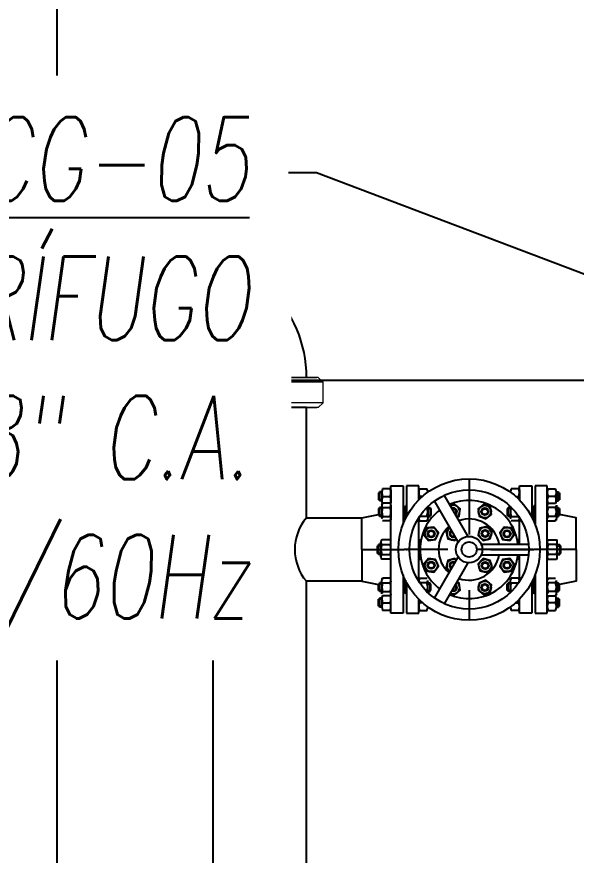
# Model space of a CAD drawing. Extents: x 226317 to 226469, y 8188101 to 8188260.
# Drawn here: x 226390.295 to 226391.3, y 8188240.557 to 8188242.063 of the extents above; entities that cross this region are included whole.
import ezdxf
from ezdxf import colors
from ezdxf.entities.mleader import LeaderData, LeaderLine
from ezdxf.math import Vec2, Vec3

# ---------------------------------------------------------------- set-up
doc = ezdxf.new("R2010")
doc.units = 0
doc.header["$LTSCALE"] = 15
doc.linetypes.add('CENTER', pattern=[2, 1.25, -0.25, 0.25, -0.25])
doc.linetypes.add('HIDDEN', pattern=[0.375, 0.25, -0.125])
doc.layers.get('0').update_dxf_attribs({"color": 250})
for name, color, linetype in [('00-GTI-Acoples', 250, 'Continuous'), ('A-SANITARIOS', 250, 'Continuous'), ('A_50_CortesElev', 250, 'CENTER'), ('ACCESORIOS Y VALVULAS', 250, 'Continuous'), ('DESAGUE', 250, 'Continuous'), ('EJES', 250, 'CENTER'), ('L3 Equipos y Ductos', 160, 'Continuous'), ('L6 Linea fina', 141, 'Continuous')]:
    doc.layers.add(name, color=color, linetype=linetype)
doc.styles.add('JNV ING', font='romans.shx', dxfattribs={"width": 0.7, "oblique": 8, "height": 0.15})

# ---------------------------------------------------------------- blocks, each defined once
blk = doc.blocks.new('Cortes-Elev.')
at = {"layer": 'A_50_CortesElev', "linetype": 'CENTER', "ltscale": 0.5}
blk.add_lwpolyline([(103.9309, 28.3545), (-19.0944, 28.3545)], dxfattribs=at)
blk = doc.blocks.new('GATE VALVE 6 PLANTA')
at = {"layer": 'A-SANITARIOS', "linetype": 'CENTER'}
for p, q in [((0, -178), (0, 178)), ((-220.7, 0), (220.7, 0))]:
    blk.add_line(p, q, dxfattribs=at)
at = {"layer": 'A-SANITARIOS'}
for p, q in [((-172.8, 136.7), (-178.3, 136.7)), ((-178.3, 136.7), (-178.3, 124.6)), ((-172.8, 138.3), (-176.7, 138.3)), ((-176.7, 138.3), (-176.7, 123)), ((-172.8, 142.2), (-172.8, 119.1)), ((-158.4, 146), (-171.5, 146)), ((-171.5, 138.3), (-158.4, 138.3)), ((-133.4, 150.4), (-157.1, 150.4)), ((-157.1, 150.4), (-157.1, 83.7)), ((-157.1, 142.2), (-157.1, 119.1)), ((-133.4, 117.8), (-133.4, 150.4)), ((133.4, 117.8), (133.4, 150.4)), ((133.4, 150.4), (157.1, 150.4)), ((157.1, 150.4), (157.1, 83.7)), ((157.1, 142.2), (157.1, 119.1)), ((158.4, 146), (171.5, 146)), ((171.5, 138.3), (158.4, 138.3)), ((172.8, 142.2), (172.8, 119.1)), ((172.8, 138.3), (176.7, 138.3)), ((172.8, 136.7), (178.3, 136.7)), ((176.7, 138.3), (176.7, 123)), ((178.3, 136.7), (178.3, 124.6)), ((-172.8, 124.6), (-178.3, 124.6)), ((-172.8, 123), (-176.7, 123)), ((-171.5, 123), (-158.4, 123)), ((-88.8, 121.1), (-88.8, 119.1)), ((88.8, 121.1), (88.8, 119.1)), ((171.5, 123), (158.4, 123)), ((172.8, 124.6), (178.3, 124.6)), ((172.8, 123), (176.7, 123)), ((-158.4, 115.3), (-171.5, 115.3)), ((-158.4, 107.7), (-171.5, 107.7)), ((-103.2, 107.7), (-90.1, 107.7)), ((-96.2, 115.3), (-90.1, 115.3)), ((96.2, 115.3), (90.1, 115.3)), ((103.2, 107.7), (90.1, 107.7)), ((158.4, 115.3), (171.5, 115.3)), ((158.4, 107.7), (171.5, 107.7)), ((-178.3, 92), (-220.7, 84)), ((-172.8, 98.4), (-178.3, 98.4)), ((-178.3, 98.4), (-178.3, 86.3)), ((-172.8, 100.1), (-176.7, 100.1)), ((-176.7, 100.1), (-176.7, 84.7)), ((-172.8, 103.9), (-172.8, 80.9)), ((-171.5, 100.1), (-158.4, 100.1)), ((-157.1, 103.9), (-157.1, 83.7)), ((-104.5, 103.9), (-104.5, 80.9)), ((-90.1, 100.1), (-103.2, 100.1)), ((-88.8, 103.9), (-88.8, 80.9)), ((-88.8, 100.1), (-84.9, 100.1)), ((-88.8, 98.4), (-83.2, 98.4)), ((-84.9, 100.1), (-84.9, 84.7)), ((-83.2, 98.4), (-83.2, 86.3)), ((88.8, 98.4), (83.2, 98.4)), ((83.2, 98.4), (83.2, 86.3)), ((88.8, 100.1), (84.9, 100.1)), ((84.9, 100.1), (84.9, 84.7)), ((88.8, 103.9), (88.8, 80.9)), ((90.1, 100.1), (103.2, 100.1)), ((104.5, 103.9), (104.5, 80.9)), ((157.1, 103.9), (157.1, 83.7)), ((171.5, 100.1), (158.4, 100.1)), ((172.8, 103.9), (172.8, 80.9)), ((172.8, 100.1), (176.7, 100.1)), ((172.8, 98.4), (178.3, 98.4)), ((176.7, 100.1), (176.7, 84.7)), ((178.3, 98.4), (178.3, 86.3)), ((178.3, 92), (220.7, 84)), ((-220.7, 84), (-220.7, -84)), ((-172.8, 86.3), (-178.3, 86.3)), ((-172.8, 84.7), (-176.7, 84.7)), ((-171.5, 84.7), (-158.4, 84.7)), ((-160.7, 77), (-171.5, 77)), ((-90.1, 84.7), (-103.2, 84.7)), ((-103.2, 77), (-90.1, 77)), ((-88.8, 86.3), (-83.2, 86.3)), ((-88.8, 84.7), (-84.9, 84.7)), ((88.8, 86.3), (83.2, 86.3)), ((88.8, 84.7), (84.9, 84.7)), ((90.1, 84.7), (103.2, 84.7)), ((103.2, 77), (90.1, 77)), ((171.5, 84.7), (158.4, 84.7)), ((160.5, 77), (171.5, 77)), ((172.8, 86.3), (178.3, 86.3)), ((172.8, 84.7), (176.7, 84.7)), ((220.7, 84), (220.7, -84)), ((-133.4, 13.9), (-133.4, 68.9)), ((133.4, -68.9), (133.4, 68.9)), ((-101.4, 15.3), (-88.3, 15.3)), ((103.2, 15.3), (102.4, 15.3)), ((104.5, 11.5), (104.5, -11.5)), ((-133.4, -68.9), (-133.4, -13.9)), ((-101.4, -15.3), (-88.3, -15.3)), ((103.2, -15.3), (102.4, -15.3)), ((-178.3, -92), (-220.7, -84)), ((-172.8, -86.3), (-178.3, -86.3)), ((-178.3, -98.4), (-178.3, -86.3)), ((-172.8, -84.7), (-176.7, -84.7)), ((-176.7, -100.1), (-176.7, -84.7)), ((-172.8, -103.9), (-172.8, -80.9)), ((-160.5, -77), (-171.5, -77)), ((-171.5, -84.7), (-158.4, -84.7)), ((-157.1, -83.7), (-157.1, -150.4)), ((-157.1, -103.9), (-157.1, -83.7)), ((-104.5, -103.9), (-104.5, -80.9)), ((-103.2, -77), (-90.1, -77)), ((-90.1, -84.7), (-103.2, -84.7)), ((-88.8, -103.9), (-88.8, -80.9)), ((-88.8, -84.7), (-84.9, -84.7)), ((-88.8, -86.3), (-83.2, -86.3)), ((-84.9, -100.1), (-84.9, -84.7)), ((-83.2, -98.4), (-83.2, -86.3)), ((88.8, -86.3), (83.2, -86.3)), ((83.2, -98.4), (83.2, -86.3)), ((88.8, -84.7), (84.9, -84.7)), ((84.9, -100.1), (84.9, -84.7)), ((88.8, -103.9), (88.8, -80.9)), ((103.2, -77), (90.1, -77)), ((90.1, -84.7), (103.2, -84.7)), ((104.5, -103.9), (104.5, -80.9)), ((157.1, -83.7), (157.1, -150.4)), ((157.1, -103.9), (157.1, -83.7)), ((171.5, -84.7), (158.4, -84.7)), ((160.5, -77), (171.5, -77)), ((172.8, -103.9), (172.8, -80.9)), ((172.8, -84.7), (176.7, -84.7)), ((172.8, -86.3), (178.3, -86.3)), ((176.7, -100.1), (176.7, -84.7)), ((178.3, -92), (220.7, -84)), ((178.3, -98.4), (178.3, -86.3)), ((-172.8, -98.4), (-178.3, -98.4)), ((-172.8, -100.1), (-176.7, -100.1)), ((-172.7, -100.1), (-159.6, -100.1)), ((-90.1, -100.1), (-103.2, -100.1)), ((-88.8, -98.4), (-83.2, -98.4)), ((-88.8, -100.1), (-84.9, -100.1)), ((88.8, -98.4), (83.2, -98.4)), ((88.8, -100.1), (84.9, -100.1)), ((90.1, -100.1), (103.2, -100.1)), ((172.7, -100.1), (159.6, -100.1)), ((172.8, -98.4), (178.3, -98.4)), ((172.8, -100.1), (176.7, -100.1)), ((-172.8, -142.2), (-172.8, -119.1)), ((-158.4, -107.7), (-171.5, -107.7)), ((-158.4, -115.3), (-171.5, -115.3)), ((-157.1, -107.9), (-158.3, -107.6)), ((-157.1, -142.2), (-157.1, -119.1)), ((-133.4, -150.4), (-133.4, -117.8)), ((-103.2, -107.7), (-90.1, -107.7)), ((-96.2, -115.3), (-90.3, -115.3)), ((-89, -120.9), (-89, -119.1)), ((89, -120.9), (89, -119.1)), ((103.2, -107.7), (90.1, -107.7)), ((96.2, -115.3), (90.3, -115.3)), ((133.4, -150.4), (133.4, -117.8)), ((157.1, -107.9), (158.3, -107.6)), ((157.1, -142.2), (157.1, -119.1)), ((158.4, -107.7), (171.5, -107.7)), ((158.4, -115.3), (171.5, -115.3)), ((172.8, -142.2), (172.8, -119.1)), ((-172.8, -124.6), (-178.3, -124.6)), ((-178.3, -136.7), (-178.3, -124.6)), ((-172.8, -123), (-176.7, -123)), ((-176.7, -138.3), (-176.7, -123)), ((-171.5, -123), (-158.4, -123)), ((171.5, -123), (158.4, -123)), ((172.8, -123), (176.7, -123)), ((172.8, -124.6), (178.3, -124.6)), ((176.7, -138.3), (176.7, -123)), ((178.3, -136.7), (178.3, -124.6)), ((-172.8, -136.7), (-178.3, -136.7)), ((-172.8, -138.3), (-176.7, -138.3)), ((-171.5, -138.3), (-158.4, -138.3)), ((-158.4, -146), (-171.5, -146)), ((-157.1, -150.4), (-133.4, -150.4)), ((-128.1, -150.4), (-104.5, -150.4)), ((128.1, -150.4), (104.5, -150.4)), ((157.1, -150.4), (133.4, -150.4)), ((171.5, -138.3), (158.4, -138.3)), ((158.4, -146), (171.5, -146)), ((172.8, -136.7), (178.3, -136.7)), ((172.8, -138.3), (176.7, -138.3))]:
    blk.add_line(p, q, dxfattribs=at)
at = {"layer": 'A-SANITARIOS', "linetype": 'Continuous'}
for p, q in [((-131.7, 0), (-129.9, 0)), ((131.7, 0), (129.9, 0))]:
    blk.add_line(p, q, dxfattribs=at)
at = {"layer": 'A-SANITARIOS'}
for points in [[(-104.5, 144.1), (-104.5, 150.4), (-128.1, 150.4), (-128.1, 123.5)], [(-0.1, 27.7), (62.7, 136.4)], [(104.5, 144.1), (104.5, 150.4), (128.1, 150.4), (128.1, 123.5)], [(86.8, 122.5), (24, 13.8)], [(-158.3, 107.6), (-157.1, 107.9)], [(-104.5, 13.9), (-104.5, 107.8)], [(104.5, -107.8), (104.5, 107.8)], [(-129.9, 13.9), (-129.9, 75.3)], [(-128.1, 78.3), (-128.1, 13.9)], [(128.1, 78.3), (128.1, -78.3)], [(129.9, -75.3), (129.9, 75.3)], [(-131.7, 13.9), (-131.7, 72.2)], [(131.7, -72.2), (131.7, 72.2)], [(-149.5, 13.9), (-23.9, 13.9)], [(-23.9, -13.9), (-149.5, -13.9)], [(-131.7, -72.2), (-131.7, -13.9)], [(-129.9, -75.3), (-129.9, -13.9)], [(-128.1, -13.9), (-128.1, -78.3)], [(-104.5, -107.8), (-104.5, -13.9)], [(24, -13.8), (86.8, -122.5)], [(62.7, -136.4), (-0.1, -27.7)], [(-128.1, -123.5), (-128.1, -150.4)], [(128.1, -123.5), (128.1, -150.4)], [(-104.5, -150.4), (-104.5, -144.1)], [(104.5, -150.4), (104.5, -144.1)]]:
    blk.add_lwpolyline(points, dxfattribs=at)
at = {"layer": 'A-SANITARIOS', "linetype": 'Continuous'}
for points in [[(-18.7, 85.3), (-30.9, 94.6), (-45.1, 88.8), (-47.1, 73.5), (-34.9, 64.2), (-20.7, 70.1)], [(-73.5, 47.1), (-88.8, 45.1), (-94.6, 30.9), (-85.3, 18.7), (-70.1, 20.7), (-64.2, 34.9)], [(-22.7, 44.4), (-37.6, 48.4), (-48.4, 37.6), (-44.4, 22.7), (-29.6, 18.8), (-18.8, 29.6)], [(85.3, 18.7), (94.6, 30.9), (88.8, 45.1), (73.5, 47.1), (64.2, 34.9), (70.1, 20.7)], [(-85.3, -18.7), (-94.6, -30.9), (-88.8, -45.1), (-73.5, -47.1), (-64.2, -34.9), (-70.1, -20.7)], [(-44.4, -22.7), (-48.4, -37.6), (-37.6, -48.4), (-22.7, -44.4), (-18.8, -29.6), (-29.6, -18.8)], [(73.5, -47.1), (88.8, -45.1), (94.6, -30.9), (85.3, -18.7), (70.1, -20.7), (64.2, -34.9)], [(-47.1, -73.5), (-45.1, -88.8), (-30.9, -94.6), (-18.7, -85.3), (-20.7, -70.1), (-34.9, -64.2)]]:
    blk.add_lwpolyline(points, close=True, dxfattribs=at)
for points in [[(37.1, 92.1), (30.9, 94.6), (18.7, 85.3), (20.7, 70.1), (23.7, 68.9)], [(27.9, 20.5), (29.6, 18.8), (44.4, 22.7), (48.4, 37.6), (41.7, 44.3)], [(41.7, -44.3), (48.4, -37.6), (44.4, -22.7), (29.6, -18.8), (27.9, -20.5)], [(23.7, -68.9), (20.7, -70.1), (18.7, -85.3), (30.9, -94.6), (37.1, -92.1)]]:
    blk.add_lwpolyline(points, dxfattribs=at)
for centre, radius in [((0, 0), 178), ((0, 0), 150.1), ((-32.9, 79.4), 13.3), ((-32.9, 79.4), 7.67), ((-32.9, 79.4), 6.04), ((-79.4, 32.9), 13.3), ((-33.6, 33.6), 13.3), ((79.4, 32.9), 13.3), ((-79.4, 32.9), 7.67), ((-79.4, 32.9), 6.04), ((-33.6, 33.6), 7.67), ((-33.6, 33.6), 6.04), ((79.4, 32.9), 7.67), ((79.4, 32.9), 6.04), ((0, 0), 27.7), ((0, 0), 15.8), ((-79.4, -32.9), 13.3), ((-79.4, -32.9), 7.67), ((-79.4, -32.9), 6.04), ((-33.6, -33.6), 13.3), ((-33.6, -33.6), 7.67), ((-33.6, -33.6), 6.04), ((79.4, -32.9), 13.3), ((79.4, -32.9), 7.67), ((79.4, -32.9), 6.04), ((-32.9, -79.4), 13.3), ((-32.9, -79.4), 7.67), ((-32.9, -79.4), 6.04)]:
    blk.add_circle(centre, radius, dxfattribs=at)
at = {"layer": 'A-SANITARIOS'}
for centre, radius, start, end in [((-166.5, 142.2), 6.25, 142.1211, 217.8789), ((-149.8, 130.7), 23, 160.5288, 199.4712), ((-163.3, 142.2), 6.25, 322.1211, 37.8789), ((-180.1, 130.7), 23, 340.5288, 19.4712), ((163.3, 142.2), 6.25, 142.1211, 217.8789), ((180.1, 130.7), 23, 160.5288, 199.4712), ((166.5, 142.2), 6.25, 322.1211, 37.8789), ((149.8, 130.7), 23, 340.5288, 19.4712), ((-166.5, 119.1), 6.25, 142.1211, 217.8789), ((-163.3, 119.1), 6.25, 322.1211, 37.8789), ((-95, 119.1), 6.25, 322.1211, 16.4794), ((95, 119.1), 6.25, 163.5206, 217.8789), ((163.3, 119.1), 6.25, 142.1211, 217.8789), ((166.5, 119.1), 6.25, 322.1211, 37.8789), ((-166.5, 103.9), 6.25, 142.1211, 217.8789), ((-163.3, 103.9), 6.25, 322.1211, 37.8789), ((-98.2, 103.9), 6.25, 142.1211, 217.8789), ((-95, 103.9), 6.25, 322.1211, 37.8789), ((95, 103.9), 6.25, 142.1211, 217.8789), ((98.2, 103.9), 6.25, 322.1211, 37.8789), ((163.3, 103.9), 6.25, 142.1211, 217.8789), ((166.5, 103.9), 6.25, 322.1211, 37.8789), ((-149.8, 92.4), 23, 160.5288, 199.4712), ((-180.1, 92.4), 23, 340.5288, 19.4712), ((-81.5, 92.4), 23, 160.5288, 199.4712), ((-111.8, 92.4), 23, 340.5288, 19.4712), ((111.8, 92.4), 23, 160.5288, 199.4712), ((81.5, 92.4), 23, 340.5288, 19.4712), ((180.1, 92.4), 23, 160.5288, 199.4712), ((149.8, 92.4), 23, 340.5288, 19.4712), ((-166.5, 80.9), 6.25, 142.1211, 217.8789), ((-163.3, 80.9), 6.25, 20.0188, 37.8789), ((-98.2, 80.9), 6.25, 142.1211, 217.8789), ((-95, 80.9), 6.25, 322.1211, 37.8789), ((95, 80.9), 6.25, 142.1211, 217.8789), ((98.2, 80.9), 6.25, 322.1211, 37.8789), ((163.3, 80.9), 6.25, 142.1211, 159.9812), ((166.5, 80.9), 6.25, 322.1211, 37.8789), ((-96.5, 11.5), 6.25, 142.1211, 157.2418), ((-93.3, 11.5), 6.25, 22.7582, 37.8789), ((98.2, 11.5), 6.25, 322.1211, 37.8789), ((81.5, 0), 23, 340.5288, 19.4712), ((-96.5, -11.5), 6.25, 202.7582, 217.8789), ((-93.3, -11.5), 6.25, 322.1211, 337.2418), ((98.2, -11.5), 6.25, 322.1211, 37.8789), ((-166.5, -80.9), 6.25, 142.1211, 217.8789), ((-149.8, -92.4), 23, 160.5288, 199.4712), ((-163.3, -80.9), 6.25, 322.1211, 339.9812), ((-180.1, -92.4), 23, 340.5288, 19.4712), ((-98.2, -80.9), 6.25, 142.1211, 217.8789), ((-81.5, -92.4), 23, 160.5288, 199.4712), ((-95, -80.9), 6.25, 322.1211, 37.8789), ((-111.8, -92.4), 23, 340.5288, 19.4712), ((95, -80.9), 6.25, 142.1211, 217.8789), ((111.8, -92.4), 23, 160.5288, 199.4712), ((98.2, -80.9), 6.25, 322.1211, 37.8789), ((81.5, -92.4), 23, 340.5288, 19.4712), ((180.1, -92.4), 23, 160.5288, 199.4712), ((163.3, -80.9), 6.25, 200.0188, 217.8789), ((166.5, -80.9), 6.25, 322.1211, 37.8789), ((149.8, -92.4), 23, 340.5288, 19.4712), ((-166.5, -103.9), 6.25, 142.1211, 217.8789), ((-163.3, -103.9), 6.25, 322.1211, 37.8789), ((-98.2, -103.9), 6.25, 142.1211, 217.8789), ((-95, -103.9), 6.25, 322.1211, 37.8789), ((95, -103.9), 6.25, 142.1211, 217.8789), ((98.2, -103.9), 6.25, 322.1211, 37.8789), ((163.3, -103.9), 6.25, 142.1211, 217.8789), ((166.5, -103.9), 6.25, 322.1211, 37.8789), ((-166.5, -119.1), 6.25, 142.1211, 217.8789), ((-163.3, -119.1), 6.25, 322.1211, 37.8789), ((-95.3, -119.1), 6.25, 344.9642, 37.8789), ((95.3, -119.1), 6.25, 142.1211, 195.0358), ((163.3, -119.1), 6.25, 142.1211, 217.8789), ((166.5, -119.1), 6.25, 322.1211, 37.8789), ((-149.8, -130.7), 23, 160.5288, 199.4712), ((-180.1, -130.7), 23, 340.5288, 19.4712), ((180.1, -130.7), 23, 160.5288, 199.4712), ((149.8, -130.7), 23, 340.5288, 19.4712), ((-166.5, -142.2), 6.25, 142.1211, 217.8789), ((-163.3, -142.2), 6.25, 322.1211, 37.8789), ((163.3, -142.2), 6.25, 142.1211, 217.8789), ((166.5, -142.2), 6.25, 322.1211, 37.8789)]:
    blk.add_arc(centre, radius, start, end, dxfattribs=at)
at = {"layer": 'A-SANITARIOS', "linetype": 'Continuous'}
for centre, radius, start, end in [((0, 0), 125.8, 66.3566, 131.4219), ((0, 0), 102.9, 67.7807, 171.7522), ((32.9, 79.4), 13.3, 71.7517, 228.2483), ((0, 0), 125.8, 48.5781, 53.6434), ((32.9, 79.4), 7.67, 80.6567, 219.3433), ((32.9, 79.4), 6.04, 86.6452, 213.3548), ((0, 0), 103.5, 308.2383, 51.7617), ((0, 0), 64.2, 72.5334, 167.4666), ((0, 0), 64.2, 312.5334, 47.4666), ((33.6, 33.6), 13.3, 247.0629, 52.9371), ((33.6, 33.6), 7.67, 252.2965, 47.7035), ((33.6, 33.6), 6.04, 255.7086, 44.2914), ((0, 0.1), 102.9, 188.2249, 292.2044), ((0, 0), 64.2, 192.5334, 287.4666), ((33.6, -33.6), 13.3, 307.0629, 112.9371), ((33.6, -33.6), 7.67, 312.2965, 107.7035), ((33.6, -33.6), 6.04, 315.7086, 104.2914), ((32.9, -79.4), 13.3, 131.7517, 288.2483), ((32.9, -79.4), 7.67, 140.6567, 279.3433), ((32.9, -79.4), 6.04, 146.6452, 273.3548), ((0, 0), 125.8, 228.5781, 293.6434), ((0, 0), 125.8, 306.3566, 311.4219)]:
    blk.add_arc(centre, radius, start, end, dxfattribs=at)
at = {"layer": 'A-SANITARIOS', "linetype": 'CENTER', "ltscale": 3}
blk.add_arc((0, 0), 86, 189.3239, 290.6761, dxfattribs=at)
blk = doc.blocks.new('A$C6654a9ea')
at = {"layer": '00-GTI-Acoples', "linetype": 'Continuous', "lineweight": 0, "extrusion": (-7.50251e-16, -1, 2.22045e-16)}
for p, q in [((-28.6, 90.2), (-21.8, 97.8)), ((-17.1, 28.7), (-17.1, 99.9)), ((-17.1, 99.9), (17.1, 99.9)), ((17.1, 28.7), (17.1, 99.9)), ((28.6, 90.2), (21.8, 97.8)), ((-28.6, 28.7), (-28.6, 90.2)), ((28.6, 28.7), (28.6, 90.2)), ((-28.6, 28.7), (-19.8, 28.7)), ((-28.6, -28.7), (-28.6, 28.7)), ((-25.5, 13), (-19.8, 16.6)), ((-19.8, 28.7), (-19.8, 16.6)), ((-19.8, 28.7), (-5.8, 28.7)), ((-5.8, 19), (-5.8, 28.7)), ((-5.8, 28.7), (5.8, 28.7)), ((-5.8, 19), (5.8, 19)), ((2.3, 16.9), (-2.3, 16.9)), ((5.8, 28.7), (5.8, 19)), ((5.8, 28.7), (19.8, 28.7)), ((19.8, 16.6), (19.8, 28.7)), ((19.8, 28.7), (28.6, 28.7)), ((19.8, 16.6), (25.5, 13)), ((28.6, -28.7), (28.6, 28.7)), ((-26.5, -10.1), (-26.5, 10.1)), ((26.5, 10.1), (26.5, -10.1)), ((-19.8, -16.6), (-25.5, -13)), ((25.5, -13), (19.8, -16.6)), ((-19.8, -28.7), (-28.6, -28.7)), ((-28.6, -90.2), (-28.6, -28.7)), ((-19.8, -16.6), (-19.8, -28.7)), ((-5.8, -28.7), (-19.8, -28.7)), ((-17.1, -99.9), (-17.1, -28.7)), ((5.8, -19), (-5.8, -19)), ((-5.8, -28.7), (-5.8, -19)), ((5.8, -28.7), (-5.8, -28.7)), ((-2.3, -16.9), (2.3, -16.9)), ((5.8, -19), (5.8, -28.7)), ((19.8, -28.7), (5.8, -28.7)), ((17.1, -99.9), (17.1, -28.7)), ((19.8, -28.7), (19.8, -16.6)), ((28.6, -28.7), (19.8, -28.7)), ((28.6, -90.2), (28.6, -28.7)), ((-28.6, -90.2), (-21.8, -97.8)), ((28.6, -90.2), (21.8, -97.8)), ((-17.1, -99.9), (17.1, -99.9))]:
    blk.add_line(p, q, dxfattribs=at)
at = {"layer": '00-GTI-Acoples', "extrusion": (-7.50251e-16, -1, 2.22045e-16)}
for p, q in [((-21.8, 28.7), (-21.8, 97.8)), ((21.8, 28.7), (21.8, 97.8)), ((-6.3, 53.8), (6.4, 53.8)), ((-6.3, 53.8), (-6.3, 39.8)), ((6.4, 53.8), (6.4, 39.8)), ((-11, 28.7), (-11, 39.8)), ((-5.5, 39.8), (-11, 39.8)), ((-5.5, 28.7), (-5.5, 39.8)), ((5.5, 39.8), (-5.5, 39.8)), ((5.5, 28.7), (5.5, 39.8)), ((11, 39.8), (5.5, 39.8)), ((11, 28.7), (11, 39.8)), ((-6.3, 16.6), (-6.3, -16.6)), ((6.4, 16.6), (6.4, -16.6)), ((-26.5, 10.1), (-6.3, 10.1)), ((-6.3, 13), (-25.5, 13)), ((25.5, 13), (6.4, 13)), ((6.4, 10.1), (26.5, 10.1)), ((-6.3, -10.1), (-26.5, -10.1)), ((-25.5, -13), (-6.3, -13)), ((26.5, -10.1), (6.4, -10.1)), ((6.4, -13), (25.5, -13)), ((-21.8, -97.8), (-21.8, -28.7)), ((-11.1, -28.7), (-11.1, -30.2)), ((11.1, -28.7), (11.1, -30.2)), ((21.8, -97.8), (21.8, -28.7)), ((-11.1, -30.2), (11.1, -30.2))]:
    blk.add_line(p, q, dxfattribs=at)
at = {"layer": '00-GTI-Acoples', "linetype": 'Continuous', "lineweight": 0, "extrusion": (-1.66589e-31, -2.22045e-16, -1)}
for centre, start, end in [((17.1, 93.6), 41.4483, 90), ((-17.1, 93.6), 90, 138.5517), ((17.1, -93.6), 270, 318.5517), ((-17.1, -93.6), 221.4483, 270)]:
    blk.add_arc(centre, 6.35, start, end, dxfattribs=at)
at = {"layer": '00-GTI-Acoples', "extrusion": (-1.66589e-31, -2.22045e-16, -1)}
blk.add_arc((0, -23.8), 12.8, 210.1161, 329.8839, dxfattribs=at)
at = {"layer": '00-GTI-Acoples', "linetype": 'Continuous', "lineweight": 0, "extrusion": (-1.66589e-31, -2.22045e-16, -1)}
for centre, major_axis, start_param, end_param in [((-5.8, 15), (15.2, 0), -2.737733, -1.570796), ((5.8, 15), (15.2, 0), -1.570796, -0.40386), ((-5.8, -15), (-15.2, 0), -1.570796, -0.40386), ((5.8, -15), (-15.2, 0), -2.737733, -1.570796)]:
    blk.add_ellipse(centre, major_axis=major_axis, ratio=0.267949, start_param=start_param, end_param=end_param, dxfattribs=at)
at = {"layer": '00-GTI-Acoples', "linetype": 'Continuous', "lineweight": 0}
for centre, major_axis, ratio, start_param, end_param in [((-2.3, 15), (-7.3, 0), 0.267949, -1.570796, 0.991033), ((2.3, 15), (7.3, 0), 0.267949, -0.991033, 1.570796), ((-25.2, 10.1), (0, -3.05), 0.42735, -2.879793, -1.570796), ((25.2, 10.1), (0, 3.05), 0.42735, -1.570796, -0.261799), ((-25.2, -10.1), (0, -3.05), 0.42735, -1.570796, -0.261799), ((-2.3, -15), (7.3, 0), 0.267949, -4.132625, -1.570796), ((2.3, -15), (-7.3, 0), 0.267949, -4.712389, -2.15056), ((25.2, -10.1), (0, 3.05), 0.42735, -2.879793, -1.570796)]:
    blk.add_ellipse(centre, major_axis=major_axis, ratio=ratio, start_param=start_param, end_param=end_param, dxfattribs=at)
at = {"layer": '00-GTI-Acoples'}
blk.add_open_spline([(8.9, -33.1), (8.1, -34.3), (7.2, -35.5), (5.4, -37.2), (4.4, -37.9), (2.3, -38.9), (1.1, -39.2), (-1.1, -39.2), (-2.3, -38.9), (-4.4, -37.9), (-5.4, -37.2), (-7.2, -35.5), (-8.1, -34.3), (-8.9, -33.1)], degree=3, knots=[1.492026, 1.492026, 1.492026, 1.492026, 1.940999, 1.940999, 2.277967, 2.277967, 2.614935, 2.614935, 2.951903, 2.951903, 3.288872, 3.288872, 3.737845, 3.737845, 3.737845, 3.737845], dxfattribs=at)
blk = doc.blocks.new('A$C363a55df')
at = {"layer": '00-GTI-Acoples', "linetype": 'Continuous', "lineweight": 0, "extrusion": (3.83476e-17, -1, 0)}
for p, q in [((-27.1, 105), (-18.4, 114.3)), ((-18.4, 41.9), (-18.4, 114.3)), ((18.4, 114.3), (-18.4, 114.3)), ((18.4, 41.9), (18.4, 114.3)), ((27.1, 105), (18.4, 114.3)), ((-27.1, 41.9), (-27.1, 105)), ((27.1, 41.9), (27.1, 105)), ((-9, 66), (0.5, 66)), ((-9, 55.1), (-9, 66)), ((0.5, 66), (10, 66)), ((10, 55.1), (10, 66)), ((-13.8, 41.9), (-13.8, 55.1)), ((-13.8, 55.1), (-6.7, 55.1)), ((-6.7, 41.9), (-6.7, 55.1)), ((-6.7, 55.1), (7.7, 55.1)), ((7.7, 41.9), (7.7, 55.1)), ((7.7, 55.1), (14.9, 55.1)), ((14.9, 41.9), (14.9, 55.1)), ((-27.1, 41.9), (-27.1, 21.6)), ((-25.4, 41.9), (-27.1, 41.9)), ((-6.4, 41.9), (-25.4, 41.9)), ((7.4, 41.9), (-6.4, 41.9)), ((26.4, 41.9), (7.4, 41.9)), ((27.1, 41.9), (26.4, 41.9)), ((27.1, 41.9), (27.1, 21.6)), ((-27.1, -21.6), (-27.1, 21.6)), ((27.1, -21.6), (27.1, 21.6)), ((-27.1, -21.6), (-27.1, -41.9)), ((27.1, -21.6), (27.1, -41.9)), ((-27.1, -41.9), (-25.4, -41.9)), ((-27.1, -105), (-27.1, -41.9)), ((-25.4, -41.9), (-6.4, -41.9)), ((-18.4, -114.3), (-18.4, -41.9)), ((-16.8, -42.5), (-16.8, -41.9)), ((-16.8, -42.5), (17.8, -42.5)), ((-6.4, -41.9), (7.4, -41.9)), ((7.4, -41.9), (26.4, -41.9)), ((17.8, -42.5), (17.8, -41.9)), ((18.4, -114.3), (18.4, -41.9)), ((26.4, -41.9), (27.1, -41.9)), ((27.1, -105), (27.1, -41.9)), ((-27.1, -105), (-18.4, -114.3)), ((27.1, -105), (18.4, -114.3)), ((18.4, -114.3), (-18.4, -114.3))]:
    blk.add_line(p, q, dxfattribs=at)
at = {"layer": '00-GTI-Acoples', "linetype": 'Continuous', "lineweight": 0}
for p, q in [((-27.1, 103.1), (-27.1, -103.1)), ((27.1, 103.1), (27.1, -103.1)), ((10, 65.3), (-9, 65.3)), ((6.5, 62.5), (-6, 62.5)), ((10, 59.5), (-9, 59.5)), ((6.5, 56.7), (-6, 56.7))]:
    blk.add_line(p, q, dxfattribs=at)
blk.add_arc((0.5, -27.6), 22.9, 220.8756, 319.1244, dxfattribs=at)
blk = doc.blocks.new('VALV. DE COMP. 4 PLANTA 150# R.F.')
at = {"linetype": 'CENTER', "ltscale": 3}
for p, q in [((0, -127), (0, 127)), ((-192.5, 0), (-116.5, 0)), ((-114.5, 0), (114.5, 0)), ((-38.5, 0), (-114.5, 0)), ((38.5, 0), (114.5, 0)), ((192.5, 0), (116.5, 0))]:
    blk.add_line(p, q, dxfattribs=at)
at = {"layer": 'ACCESORIOS Y VALVULAS'}
for p, q in [((-141.9, 109.2), (-155.4, 109.2)), ((-118.5, 114.5), (-140.5, 114.5)), ((-140.5, 114.5), (-140.5, -114.5)), ((-140.5, 107.4), (-140.5, 83.6)), ((-118.5, 45.7), (-118.5, 114.5)), ((-112.5, 58.9), (-112.5, 114.5)), ((-112.5, 114.5), (-90.5, 114.5)), ((-90.5, 114.5), (-90.5, 89.1)), ((-90.5, 107.4), (-90.5, 89.1)), ((-89.1, 109.2), (-75.6, 109.2)), ((89.1, 109.2), (75.6, 109.2)), ((112.5, 114.5), (90.5, 114.5)), ((90.5, 114.5), (90.5, 89.1)), ((90.5, 107.4), (90.5, 89.1)), ((112.5, 58.9), (112.5, 114.5)), ((118.5, 45.7), (118.5, 114.5)), ((118.5, 114.5), (140.5, 114.5)), ((140.5, 114.5), (140.5, -114.5)), ((140.5, 107.4), (140.5, 83.6)), ((141.9, 109.2), (155.4, 109.2)), ((-156.7, 101.7), (-162.5, 101.7)), ((-162.5, 101.7), (-162.5, 89.3)), ((-156.7, 103.4), (-160.8, 103.4)), ((-160.8, 103.4), (-160.8, 87.6)), ((-156.7, 102.4), (-156.7, 88.6)), ((-155.4, 95.5), (-141.9, 95.5)), ((-83.7, 95.5), (-89.1, 95.5)), ((-74.3, 103.4), (-73.7, 103.4)), ((74.3, 103.4), (73.7, 103.4)), ((83.7, 95.5), (89.1, 95.5)), ((155.4, 95.5), (141.9, 95.5)), ((156.7, 103.4), (160.8, 103.4)), ((156.7, 102.4), (156.7, 88.6)), ((156.7, 101.7), (162.5, 101.7)), ((160.8, 103.4), (160.8, 87.6)), ((162.5, 101.7), (162.5, 89.3)), ((-156.7, 89.3), (-162.5, 89.3)), ((-156.7, 87.6), (-160.8, 87.6)), ((-156.7, 75.5), (-160.8, 75.5)), ((-160.8, 75.5), (-160.8, 59.6)), ((-156.7, 79.4), (-156.7, 55.6)), ((-141.9, 83.4), (-155.4, 83.4)), ((-155.4, 75.5), (-141.9, 75.5)), ((-140.5, 79.4), (-140.5, 55.6)), ((-75.6, 75.5), (-76, 75.5)), ((-74.3, 77.2), (-74.3, 55.6)), ((-74.3, 75.5), (-70.2, 75.5)), ((-70.2, 75.5), (-70.2, 59.6)), ((74.3, 75.5), (70.2, 75.5)), ((70.2, 75.5), (70.2, 59.6)), ((74.3, 77.2), (74.3, 55.6)), ((75.6, 75.5), (76, 75.5)), ((140.5, 79.4), (140.5, 55.6)), ((141.9, 83.4), (155.4, 83.4)), ((155.4, 75.5), (141.9, 75.5)), ((156.7, 89.3), (162.5, 89.3)), ((156.7, 87.6), (160.8, 87.6)), ((156.7, 79.4), (156.7, 55.6)), ((156.7, 75.5), (160.8, 75.5)), ((160.8, 75.5), (160.8, 59.6)), ((-156.7, 73.8), (-162.5, 73.8)), ((-162.5, 73.8), (-162.5, 61.3)), ((-156.7, 61.3), (-162.5, 61.3)), ((-74.3, 73.8), (-68.5, 73.8)), ((-74.3, 61.3), (-68.5, 61.3)), ((-68.5, 73.8), (-68.5, 61.3)), ((74.3, 73.8), (68.5, 73.8)), ((68.5, 73.8), (68.5, 61.3)), ((74.3, 61.3), (68.5, 61.3)), ((156.7, 73.8), (162.5, 73.8)), ((156.7, 61.3), (162.5, 61.3)), ((162.5, 73.8), (162.5, 61.3)), ((-156.7, 59.6), (-160.8, 59.6)), ((-155.4, 59.6), (-141.9, 59.6)), ((-141.9, 51.7), (-155.4, 51.7)), ((-90.5, 57.3), (-90.5, 9.9)), ((-90.5, 57.3), (-90.5, 55.6)), ((-89.1, 51.7), (-75.6, 51.7)), ((-75.6, 59.6), (-89, 59.6)), ((-74.3, 59.6), (-70.2, 59.6)), ((74.3, 59.6), (70.2, 59.6)), ((75.6, 59.6), (89, 59.6)), ((89.1, 51.7), (75.6, 51.7)), ((90.5, 57.3), (90.5, -57.3)), ((90.5, 57.3), (90.5, 55.6)), ((155.4, 59.6), (141.9, 59.6)), ((141.9, 51.7), (155.4, 51.7)), ((156.7, 59.6), (160.8, 59.6)), ((-142, 17.5), (-156.9, 17.5)), ((-89, 17.5), (-86.5, 17.5)), ((89, 17.5), (86.5, 17.5)), ((142, 17.5), (156.9, 17.5)), ((-158.4, 6.9), (-164.7, 6.9)), ((-164.7, 6.9), (-164.7, -6.9)), ((-158.4, 8.8), (-162.9, 8.8)), ((-162.9, 8.8), (-162.9, -8.8)), ((-158.4, 13.1), (-158.4, -13.1)), ((-156.9, 8.8), (-142, 8.8)), ((-140.5, 13.1), (-140.5, -13.1)), ((-90.5, 13.1), (-90.5, 9.9)), ((87.8, 8.8), (89, 8.8)), ((90.5, 13.1), (90.5, -13.1)), ((140.5, 13.1), (140.5, -13.1)), ((156.9, 8.8), (142, 8.8)), ((158.4, 13.1), (158.4, -13.1)), ((158.4, 8.8), (162.9, 8.8)), ((158.4, 6.9), (164.7, 6.9)), ((162.9, 8.8), (162.9, -8.8)), ((164.7, 6.9), (164.7, -6.9)), ((-158.4, -6.9), (-164.7, -6.9)), ((-158.4, -8.8), (-162.9, -8.8)), ((-156.9, -8.8), (-142, -8.8)), ((-90.5, -9.9), (-90.5, -57.3)), ((-90.5, -9.9), (-90.5, -13.1)), ((87.8, -8.8), (89, -8.8)), ((156.9, -8.8), (142, -8.8)), ((158.4, -6.9), (164.7, -6.9)), ((158.4, -8.8), (162.9, -8.8)), ((-142, -17.5), (-156.9, -17.5)), ((-89, -17.5), (-86.5, -17.5)), ((89, -17.5), (86.5, -17.5)), ((142, -17.5), (156.9, -17.5)), ((-156.7, -59.6), (-160.8, -59.6)), ((-160.8, -75.5), (-160.8, -59.6)), ((-156.7, -79.4), (-156.7, -55.6)), ((-141.9, -51.7), (-155.4, -51.7)), ((-155.4, -59.6), (-141.9, -59.6)), ((-140.5, -79.4), (-140.5, -55.6)), ((-118.5, -114.5), (-118.5, -45.7)), ((-112.5, -114.5), (-112.5, -58.9)), ((-90.5, -57.3), (-90.5, -55.6)), ((-89.1, -51.7), (-75.6, -51.7)), ((-75.6, -59.6), (-89, -59.6)), ((-74.3, -77.2), (-74.3, -55.6)), ((-74.3, -59.6), (-70.2, -59.6)), ((-70.2, -75.5), (-70.2, -59.6)), ((74.3, -59.6), (70.2, -59.6)), ((70.2, -75.5), (70.2, -59.6)), ((74.3, -77.2), (74.3, -55.6)), ((89.1, -51.7), (75.6, -51.7)), ((75.6, -59.6), (89, -59.6)), ((90.5, -57.3), (90.5, -55.6)), ((112.5, -114.5), (112.5, -58.9)), ((118.5, -114.5), (118.5, -45.7)), ((140.5, -79.4), (140.5, -55.6)), ((141.9, -51.7), (155.4, -51.7)), ((155.4, -59.6), (141.9, -59.6)), ((156.7, -79.4), (156.7, -55.6)), ((156.7, -59.6), (160.8, -59.6)), ((160.8, -75.5), (160.8, -59.6)), ((-156.7, -61.3), (-162.5, -61.3)), ((-162.5, -73.8), (-162.5, -61.3)), ((-156.7, -73.8), (-162.5, -73.8)), ((-74.3, -61.3), (-68.5, -61.3)), ((-74.3, -73.8), (-68.5, -73.8)), ((-68.5, -73.8), (-68.5, -61.3)), ((74.3, -61.3), (68.5, -61.3)), ((68.5, -73.8), (68.5, -61.3)), ((74.3, -73.8), (68.5, -73.8)), ((156.7, -61.3), (162.5, -61.3)), ((156.7, -73.8), (162.5, -73.8)), ((162.5, -73.8), (162.5, -61.3)), ((-156.7, -89.3), (-162.5, -89.3)), ((-162.5, -101.7), (-162.5, -89.3)), ((-156.7, -75.5), (-160.8, -75.5)), ((-156.7, -87.6), (-160.8, -87.6)), ((-160.8, -103.4), (-160.8, -87.6)), ((-156.7, -102.4), (-156.7, -88.6)), ((-155.4, -75.5), (-141.9, -75.5)), ((-141.9, -83.4), (-155.4, -83.4)), ((-140.5, -107.4), (-140.5, -83.6)), ((-118.5, -78.5), (-116.5, -78.5)), ((-112.5, -78.5), (-114.5, -78.5)), ((-90.5, -89.1), (-90.5, -114.5)), ((-90.5, -107.4), (-90.5, -89.1)), ((-75.6, -75.5), (-76, -75.5)), ((-74.3, -75.5), (-70.2, -75.5)), ((74.3, -75.5), (70.2, -75.5)), ((75.6, -75.5), (76, -75.5)), ((90.5, -89.1), (90.5, -114.5)), ((90.5, -107.4), (90.5, -89.1)), ((112.5, -78.5), (114.5, -78.5)), ((118.5, -78.5), (116.5, -78.5)), ((140.5, -107.4), (140.5, -83.6)), ((155.4, -75.5), (141.9, -75.5)), ((141.9, -83.4), (155.4, -83.4)), ((156.7, -75.5), (160.8, -75.5)), ((156.7, -87.6), (160.8, -87.6)), ((156.7, -102.4), (156.7, -88.6)), ((156.7, -89.3), (162.5, -89.3)), ((160.8, -103.4), (160.8, -87.6)), ((162.5, -101.7), (162.5, -89.3)), ((-156.7, -101.7), (-162.5, -101.7)), ((-156.7, -103.4), (-160.8, -103.4)), ((-155.4, -95.5), (-141.9, -95.5)), ((-83.7, -95.5), (-89.1, -95.5)), ((-74.3, -103.4), (-73.7, -103.4)), ((74.3, -103.4), (73.7, -103.4)), ((83.7, -95.5), (89.1, -95.5)), ((155.4, -95.5), (141.9, -95.5)), ((156.7, -101.7), (162.5, -101.7)), ((156.7, -103.4), (160.8, -103.4)), ((-141.9, -109.2), (-155.4, -109.2)), ((-140.5, -114.5), (-118.5, -114.5)), ((-90.5, -114.5), (-112.5, -114.5)), ((-89.1, -109.2), (-75.6, -109.2)), ((89.1, -109.2), (75.6, -109.2)), ((90.5, -114.5), (112.5, -114.5)), ((140.5, -114.5), (118.5, -114.5)), ((141.9, -109.2), (155.4, -109.2))]:
    blk.add_line(p, q, dxfattribs=at)
at = {"layer": 'ACCESORIOS Y VALVULAS', "linetype": 'Continuous'}
blk.add_line((112.9, 0), (111.4, 0), dxfattribs=at)
at = {"layer": 'ACCESORIOS Y VALVULAS'}
for points in [[(2.2, 23.6), (44.7, 97.3)], [(-116.5, 50.6), (-116.5, 78.5), (-118.5, 78.5)], [(-114.5, 54.9), (-114.5, 78.5), (-112.5, 78.5)], [(61.9, 87.4), (19.4, 13.7)], [(114.5, 54.9), (114.5, 78.5), (112.5, 78.5)], [(116.5, 50.6), (116.5, 78.5), (118.5, 78.5)], [(-192.5, 0), (-192.5, 57), (-192.5, 57), (-162.5, 62.9)], [(192.5, 0), (192.5, 57), (192.5, 57), (162.5, 62.9)], [(-192.5, 0), (-192.5, -57), (-192.5, -57), (-162.5, -62.9)], [(-106.7, 9.9), (-21.6, 9.9)], [(192.5, 0), (192.5, -57), (192.5, -57), (162.5, -62.9)], [(-21.6, -9.9), (-106.7, -9.9)], [(19.4, -13.7), (61.9, -87.4)], [(44.7, -97.3), (2.2, -23.6)], [(-116.5, -78.5), (-116.5, -50.6)], [(-114.5, -78.5), (-114.5, -54.9)], [(114.5, -78.5), (114.5, -54.9)], [(116.5, -78.5), (116.5, -50.6)]]:
    blk.add_lwpolyline(points, dxfattribs=at)
at = {"layer": 'ACCESORIOS Y VALVULAS', "linetype": 'Continuous'}
for points in [[(-16.1, 73.1), (-26.5, 81.2), (-38.7, 76.1), (-40.4, 63.1), (-29.9, 55.1), (-17.8, 60.1)], [(-63.1, 40.4), (-76.1, 38.7), (-81.2, 26.5), (-73.1, 16.1), (-60.1, 17.8), (-55.1, 29.9)], [(-19.5, 38.1), (-32.2, 41.5), (-41.5, 32.2), (-38.1, 19.5), (-25.4, 16.1), (-16.1, 25.4)], [(73.1, 16.1), (81.2, 26.5), (76.1, 38.7), (63.1, 40.4), (55.1, 29.9), (60.1, 17.8)], [(-73.1, -16.1), (-81.2, -26.5), (-76.1, -38.7), (-63.1, -40.4), (-55.1, -29.9), (-60.1, -17.8)], [(-38.1, -19.5), (-41.5, -32.2), (-32.2, -41.5), (-19.5, -38.1), (-16.1, -25.4), (-25.4, -16.1)], [(63.1, -40.4), (76.1, -38.7), (81.2, -26.5), (73.1, -16.1), (60.1, -17.8), (55.1, -29.9)], [(-40.4, -63.1), (-38.7, -76.1), (-26.5, -81.2), (-16.1, -73.1), (-17.8, -60.1), (-29.9, -55.1)]]:
    blk.add_lwpolyline(points, close=True, dxfattribs=at)
for points in [[(33.7, 78.2), (26.5, 81.2), (16.1, 73.1), (17.8, 60.1), (22.2, 58.3)], [(22.5, 19), (25.4, 16.1), (38.1, 19.5), (41.5, 32.2), (34.3, 39.5)], [(34.3, -39.5), (41.5, -32.2), (38.1, -19.5), (25.4, -16.1), (22.5, -19)], [(22.2, -58.3), (17.8, -60.1), (16.1, -73.1), (26.5, -81.2), (33.7, -78.2)]]:
    blk.add_lwpolyline(points, dxfattribs=at)
for centre, radius in [((0, 0), 127), ((0, 0), 107.1), ((-28.2, 68.1), 11.4), ((-28.2, 68.1), 6.58), ((-28.2, 68.1), 5.18), ((-68.1, 28.2), 11.4), ((-68.1, 28.2), 6.58), ((-68.1, 28.2), 5.18), ((-28.8, 28.8), 11.4), ((-28.8, 28.8), 6.58), ((-28.8, 28.8), 5.18), ((68.1, 28.2), 11.4), ((68.1, 28.2), 6.58), ((68.1, 28.2), 5.18), ((0, 0), 23.7), ((0, 0), 13.6), ((-68.1, -28.2), 11.4), ((-68.1, -28.2), 6.58), ((-68.1, -28.2), 5.18), ((-28.8, -28.8), 11.4), ((-28.8, -28.8), 6.58), ((-28.8, -28.8), 5.18), ((68.1, -28.2), 11.4), ((68.1, -28.2), 6.58), ((68.1, -28.2), 5.18), ((-28.2, -68.1), 11.4), ((-28.2, -68.1), 6.58), ((-28.2, -68.1), 5.18)]:
    blk.add_circle(centre, radius, dxfattribs=at)
at = {"layer": 'ACCESORIOS Y VALVULAS'}
for centre, radius, start, end in [((-138.7, 102.4), 18, 157.5879, 202.4121), ((-158.5, 102.4), 18, 337.5879, 22.4121), ((-72.5, 102.4), 18, 157.5879, 202.4121), ((-92.3, 102.4), 18, 2.0697, 22.4121), ((92.3, 102.4), 18, 157.5879, 177.9303), ((72.5, 102.4), 18, 337.5879, 22.4121), ((158.5, 102.4), 18, 157.5879, 202.4121), ((138.7, 102.4), 18, 337.5879, 22.4121), ((-138.7, 88.6), 18, 157.5879, 198.7742), ((-158.5, 88.6), 18, 341.2258, 22.4121), ((-72.5, 88.6), 18, 157.5879, 178.4736), ((72.5, 88.6), 18, 1.5264, 22.4121), ((158.5, 88.6), 18, 157.5879, 198.7742), ((138.7, 88.6), 18, 341.2258, 22.4121), ((-150.3, 79.4), 6.46, 142.1211, 217.8789), ((-132.9, 67.5), 23.8, 160.5288, 199.4712), ((-147, 79.4), 6.46, 322.1211, 37.8789), ((-164.3, 67.5), 23.8, 340.5288, 19.4712), ((-80.7, 79.4), 6.46, 322.1211, 333.7337), ((-98.1, 67.5), 23.8, 340.5288, 19.4712), ((98.1, 67.5), 23.8, 160.5288, 199.4712), ((80.7, 79.4), 6.46, 206.2663, 217.8789), ((147, 79.4), 6.46, 142.1211, 217.8789), ((164.3, 67.5), 23.8, 160.5288, 199.4712), ((150.3, 79.4), 6.46, 322.1211, 37.8789), ((132.9, 67.5), 23.8, 340.5288, 19.4712), ((-150.3, 55.6), 6.46, 142.1211, 217.8789), ((-147, 55.6), 6.46, 322.1211, 37.8789), ((-84, 55.6), 6.46, 157.5747, 217.8789), ((-80.7, 55.6), 6.46, 322.1211, 37.8789), ((80.7, 55.6), 6.46, 142.1211, 217.8789), ((84, 55.6), 6.46, 322.1211, 22.4253), ((147, 55.6), 6.46, 142.1211, 217.8789), ((150.3, 55.6), 6.46, 322.1211, 37.8789), ((-151.3, 13.1), 7.13, 142.1211, 217.8789), ((-147.6, 13.1), 7.13, 322.1211, 37.8789), ((-83.4, 13.1), 7.13, 142.1211, 206.5894), ((83.4, 13.1), 7.13, 322.1211, 37.8789), ((147.6, 13.1), 7.13, 142.1211, 217.8789), ((151.3, 13.1), 7.13, 322.1211, 37.8789), ((-132.2, 0), 26.3, 160.5288, 199.4712), ((-166.8, 0), 26.3, 340.5288, 19.4712), ((64.2, 0), 26.3, 340.5288, 19.4712), ((166.8, 0), 26.3, 160.5288, 199.4712), ((132.2, 0), 26.3, 340.5288, 19.4712), ((-151.3, -13.1), 7.13, 142.1211, 217.8789), ((-147.6, -13.1), 7.13, 322.1211, 37.8789), ((-83.4, -13.1), 7.13, 153.4106, 217.8789), ((83.4, -13.1), 7.13, 322.1211, 37.8789), ((147.6, -13.1), 7.13, 142.1211, 217.8789), ((151.3, -13.1), 7.13, 322.1211, 37.8789), ((-150.3, -55.6), 6.46, 142.1211, 217.8789), ((-132.9, -67.5), 23.8, 160.5288, 199.4712), ((-147, -55.6), 6.46, 322.1211, 37.8789), ((-164.3, -67.5), 23.8, 340.5288, 19.4712), ((-84, -55.6), 6.46, 142.1211, 202.4253), ((-80.7, -55.6), 6.46, 322.1211, 37.8789), ((-98.1, -67.5), 23.8, 340.5288, 19.4712), ((80.7, -55.6), 6.46, 142.1211, 217.8789), ((98.1, -67.5), 23.8, 160.5288, 199.4712), ((84, -55.6), 6.46, 337.5747, 37.8789), ((147, -55.6), 6.46, 142.1211, 217.8789), ((164.3, -67.5), 23.8, 160.5288, 199.4712), ((150.3, -55.6), 6.46, 322.1211, 37.8789), ((132.9, -67.5), 23.8, 340.5288, 19.4712), ((-150.3, -79.4), 6.46, 142.1211, 217.8789), ((-138.7, -88.6), 18, 161.2258, 202.4121), ((-147, -79.4), 6.46, 322.1211, 37.8789), ((-158.5, -88.6), 18, 337.5879, 18.7742), ((-72.5, -88.6), 18, 181.5264, 202.4121), ((-80.7, -79.4), 6.46, 26.2663, 37.8789), ((80.7, -79.4), 6.46, 142.1211, 153.7337), ((72.5, -88.6), 18, 337.5879, 358.4736), ((147, -79.4), 6.46, 142.1211, 217.8789), ((158.5, -88.6), 18, 161.2258, 202.4121), ((150.3, -79.4), 6.46, 322.1211, 37.8789), ((138.7, -88.6), 18, 337.5879, 18.7742), ((-138.7, -102.4), 18, 157.5879, 202.4121), ((-158.5, -102.4), 18, 337.5879, 22.4121), ((-72.5, -102.4), 18, 157.5879, 202.4121), ((-92.3, -102.4), 18, 337.5879, 357.9303), ((92.3, -102.4), 18, 182.0697, 202.4121), ((72.5, -102.4), 18, 337.5879, 22.4121), ((158.5, -102.4), 18, 157.5879, 202.4121), ((138.7, -102.4), 18, 337.5879, 22.4121)]:
    blk.add_arc(centre, radius, start, end, dxfattribs=at)
at = {"layer": 'ACCESORIOS Y VALVULAS', "linetype": 'Continuous'}
for centre, radius, start, end in [((0, 0), 88.2, 66.4664, 173.5336), ((28.2, 68.1), 11.4, 61.5755, 238.4245), ((28.2, 68.1), 6.58, 62.7296, 237.2704), ((28.2, 68.1), 5.18, 63.4709, 236.5291), ((0, 0), 88.2, 306.4666, 53.5334), ((0, 0), 55, 70.4003, 169.5997), ((28.8, 28.8), 11.4, 236.9495, 63.0505), ((28.8, 28.8), 6.58, 234.7113, 65.2887), ((28.8, 28.8), 5.18, 233.2707, 66.7293), ((0, 0), 55, 310.4003, 49.5997), ((0, 0), 88.2, 186.4664, 293.5336), ((0, 0), 55, 190.4003, 289.5997), ((28.8, -28.8), 11.4, 296.9495, 123.0505), ((28.8, -28.8), 6.58, 294.7113, 125.2887), ((28.8, -28.8), 5.18, 293.2707, 126.7293), ((28.2, -68.1), 11.4, 121.5755, 298.4245), ((28.2, -68.1), 6.58, 122.7296, 297.2704), ((28.2, -68.1), 5.18, 123.4709, 296.5291)]:
    blk.add_arc(centre, radius, start, end, dxfattribs=at)
at = {"layer": 'EJES', "linetype": 'Continuous'}
for p, q in [((-114.5, 0), (-116.5, 0)), ((114.5, 0), (116.5, 0))]:
    blk.add_line(p, q, dxfattribs=at)
blk = doc.blocks.new('BOMBAS-28.02.2025')
at = {"layer": 'A-SANITARIOS', "color": 8}
for p, q in [((1.2983, -1.7465, -0.0001), (1.3982, -1.7465, 0.0001)), ((1.3982, -1.8605, 0.0001), (1.2983, -1.8605, -0.0001))]:
    blk.add_line(p, q, dxfattribs=at)
at = {"layer": 'A-SANITARIOS', "color": 8, "elevation": 0}
for points in [[(0.8657, -1.2709), (0.8657, -1.4389), (0.9344, -1.4389), (0.9344, -1.2709)], [(1.0157, -1.2709), (1.0157, -1.4389), (0.9471, -1.4389), (0.9471, -1.2709)]]:
    blk.add_lwpolyline(points, close=True, dxfattribs=at)
for points in [[(1.2983, -1.7465), (1.2983, -1.5487), (1.1303, -1.5487), (1.1303, -3.4584), (1.2983, -3.4584), (1.2983, -3.2605)], [(1.2983, -2.4465), (1.2983, -1.8605)]]:
    blk.add_lwpolyline(points, dxfattribs=at)
at = {"layer": 'A-SANITARIOS', "color": 8}
for radius in [0.2238, 0.0556]:
    blk.add_arc((1.0749, -1.4946, 4669.5079), radius, 0, 90, dxfattribs=at)
at = {"layer": 'A-SANITARIOS', "color": 8, "linetype": 'ByBlock', "ltscale": 0.8}
blk.add_arc((1.3659, -1.8035, 0), 0.0884, 139.8527, 220.1473, dxfattribs=at)
at = {"layer": 'DESAGUE', "color": 8, "linetype": 'HIDDEN', "elevation": 0}
blk.add_lwpolyline([(0.35, -5.0035), (0.35, -0.0035), (0.85, -0.0035), (0.85, -5.0035)], close=True, dxfattribs=at)
at = {"layer": 'A-SANITARIOS', "color": 8, "linetype": 'Continuous', "yscale": 0.001, "zscale": 0.001}
for name, p, xscale, rotation in [('GATE VALVE 6 PLANTA', (0.6451, -1.3549, 0), -0.001, 1.240878120256638e-06), ('VALV. DE COMP. 4 PLANTA 150# R.F.', (1.5907, -1.8035, 0), 0.001, 180)]:
    blk.add_blockref(name, p, dxfattribs=dict(at, xscale=xscale, rotation=rotation))
at = {"layer": 'A-SANITARIOS', "color": 8, "linetype": 'Continuous', "lineweight": 0, "xscale": -0.001, "yscale": 0.001, "zscale": 0.001}
for name, p, rotation in [('A$C6654a9ea', (1.0443, -1.3549, 0), 1.240878120256638e-06), ('A$C363a55df', (1.2143, -1.5216, 0), 90.0000012408781)]:
    blk.add_blockref(name, p, dxfattribs=dict(at, rotation=rotation))

msp = doc.modelspace()

# ---------------------------------------------------------------- block references
msp.add_blockref('BOMBAS-28.02.2025', (226389.5171, 8188242.9096))
at = {"layer": 'L3 Equipos y Ductos'}
msp.add_blockref('Cortes-Elev.', (226362.8621, 8188213.0552), dxfattribs=at)

# ---------------------------------------------------------------- next in the draw order: leaders
at = {"layer": 'L6 Linea fina'}
ml = msp.add_multileader_mtext('Standard', dxfattribs=at)
ml.set_content('{\\LICG-05\\P}EXTRACTOR CENTRÍFUGO\\P2,450 CFM Y 0.8" C.A.\\P0.75HP/380V/3F/60Hz', color=12, style='JNV ING')
ml.set_leader_properties(color=256, linetype='ByLayer', lineweight=-1)
ml.build(insert=Vec2(0, 0))
ml.multileader.update_dxf_attribs({"dogleg_length": 0.05, "arrow_head_size": 0.15})
ctx = ml.context
ctx.base_point, ctx.char_height, ctx.arrow_head_size, ctx.landing_gap_size, ctx.plane_origin = Vec3(226388.7404, 8188241.7824), 0.15, 0.15, 0.07, Vec3(226388.1515, 8188241.1794)
ctx.text_align_type = 2
notes = []
notes.append((ctx, [(1, (1, 1, 0), (226390.8334, 8188241.7824), (-1, 0), 0.05, [(0, [(226391.5098, 8188241.5266)], 0, [])])]))
ctx.mtext.insert, ctx.mtext.alignment, ctx.mtext.flow_direction = Vec3(226390.7134, 8188241.8824), 3, 5
ctx.mtext.has_bg_fill, ctx.mtext.bg_color, ctx.mtext.bg_scale_factor, ctx.mtext.bg_transparency, ctx.mtext.use_window_bg_color = 1, -1027028792, 1.5, 0, 1
for ctx, leaders in notes:
    for number, flags, end, landing, length, lines in leaders:
        leader = LeaderData()
        leader.index, (leader.has_last_leader_line, leader.has_dogleg_vector, leader.attachment_direction) = number, flags
        leader.last_leader_point, leader.dogleg_vector, leader.dogleg_length = Vec3(end), Vec3(landing), length
        for number, points, colour, breaks in lines:
            line = LeaderLine()
            line.index, line.vertices, line.color, line.breaks = number, Vec3.list(points), colors.encode_raw_color(colour), breaks
            leader.lines.append(line)
        ctx.leaders.append(leader)

doc.saveas('drawing.dxf')
